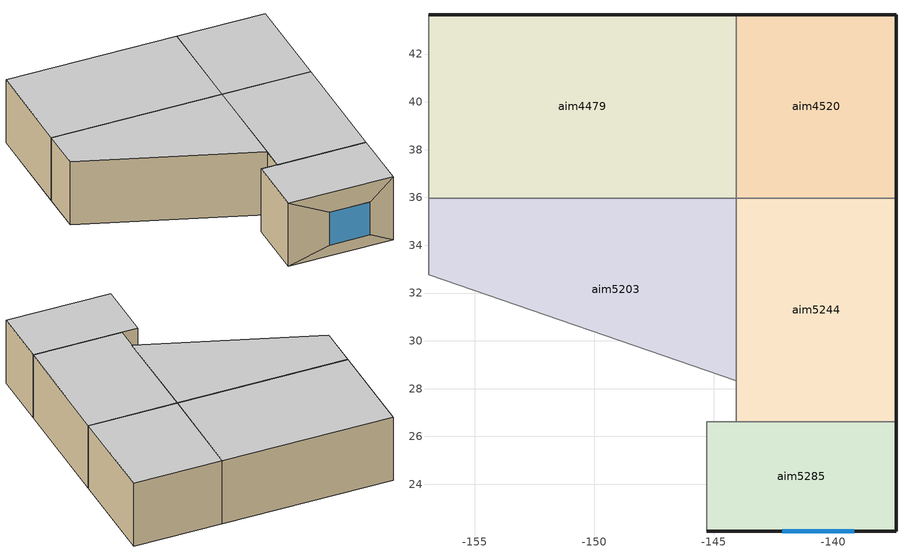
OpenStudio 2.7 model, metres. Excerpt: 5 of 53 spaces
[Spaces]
aim4479
 floor to aim5901: -156.93,35.97 -156.93,43.64 -144.06,43.64 -144.06,35.97 z2.74
 wall outside: -144.06,43.64 -156.93,43.64 z2.74:8.03
 wall to aim4520: -144.06,35.97 -144.06,43.64 z2.74:8.03
 wall to aim4438: -156.93,43.64 -156.93,35.97 z2.74:8.03
 wall to aim5203: -156.93,35.97 -144.06,35.97 z2.74:8.03
 ceiling to aim2462: -144.06,35.97 -144.06,43.64 -156.93,43.64 -156.93,35.97 z8.03
aim4520
 floor to aim5901: -144.06,35.97 -144.06,43.64 -137.37,43.64 -137.37,35.97 z2.74
 wall outside: -137.37,35.97 -137.37,43.64 -144.06,43.64 z2.74:8.03
 wall to aim5244: -144.06,35.97 -137.37,35.97 z2.74:8.03
 ceiling to aim2503: -137.37,35.97 -137.37,43.64 -144.06,43.64 -144.06,35.97 z8.03
aim5203
 floor to aim5901: -156.93,32.76 -156.93,35.97 -144.06,35.97 -144.06,28.32 z2.74
 wall to aim5244: -144.06,28.32 -144.06,35.97 z2.74:8.03
 wall to aim4602: -156.93,32.76 -144.06,28.32 z2.74:8.03
 wall to aim4438: -156.93,35.97 -156.93,32.76 z2.74:8.03
 ceiling to aim2725: -144.06,28.32 -144.06,35.97 -156.93,35.97 -156.93,32.76 z8.03
aim5244
 floor to aim5901: -144.06,26.61 -144.06,35.97 -137.37,35.97 -137.37,26.61 z2.74
 wall outside: -137.37,26.61 -137.37,35.97 z2.74:8.03
 wall to aim5285: -144.06,26.61 -137.37,26.61 z2.74:8.03
 wall to aim4602: -144.06,28.32 -144.06,26.61 z2.74:8.03
 ceiling to aim2766: -137.37,26.61 -137.37,35.97 -144.06,35.97 -144.06,26.61 z8.03
aim5285
 floor to aim6289: -145.28,22.04 -145.28,26.61 -137.37,26.61 -137.37,22.04 z2.74
 wall outside: -142.14,22.04 -139.1,22.04 z3.63:6.4; -137.37,22.04 -137.37,26.61 z2.74:8.03; -145.28,22.04,8.03 -142.14,22.04,6.4 -139.1,22.04,6.4 -137.37,22.04,8.03; -139.1,22.04,3.63 -137.37,22.04,2.74 -137.37,22.04,8.03 -139.1,22.04,6.4; -145.28,22.04,2.74 -142.14,22.04,3.63 -142.14,22.04,6.4 -145.28,22.04,8.03; -145.28,22.04,2.74 -137.37,22.04,2.74 -139.1,22.04,3.63 -142.14,22.04,3.63
 wall to aim4602: -144.06,26.61 -145.28,26.61 -145.28,22.04 z2.74:8.03
 window: -142.13,22.04 -139.11,22.04 z3.65:6.39
 ceiling to aim2807: -137.37,22.04 -137.37,26.61 -145.28,26.61 -145.28,22.04 z8.03
[Building]
Project Name
[ThermalZone] Use Ideal Air Loads=No
aim4479 ThermalZone; aim4520 ThermalZone; aim5203 ThermalZone; aim5244 ThermalZone; aim5285 ThermalZone
[Space]
Name | Thermal Zone | Design Specification Outdoor Air Object
aim4479 | aim4479 ThermalZone | aim4479_ventilation
aim4520 | aim4520 ThermalZone | aim4520_ventilation
aim5203 | aim5203 ThermalZone | aim5203_ventilation
aim5244 | aim5244 ThermalZone | aim5244_ventilation
aim5285 | aim5285 ThermalZone | aim5285_ventilation
[SpaceInfiltration:DesignFlowRate] Schedule=Always On Discrete; Design Flow Rate Calculation Method=Flow/Space; Design Flow Rate {m3/s}=0
Name | Space or SpaceType
aim4479_infiltration | aim4479
aim4520_infiltration | aim4520
aim5203_infiltration | aim5203
aim5244_infiltration | aim5244
aim5285_infiltration | aim5285
[DesignSpecification:OutdoorAir] Outdoor Air Flow per Person {m3/s-person}=0; Outdoor Air Flow per Floor Area {m3/s-m2}=0; Outdoor Air Flow Rate {m3/s}=0; Outdoor Air Flow Air Changes per Hour {1/hr}=0
aim4479_ventilation; aim4520_ventilation; aim5203_ventilation; aim5244_ventilation; aim5285_ventilation
[Schedule:Constant]
Always On Discrete: Value=1
